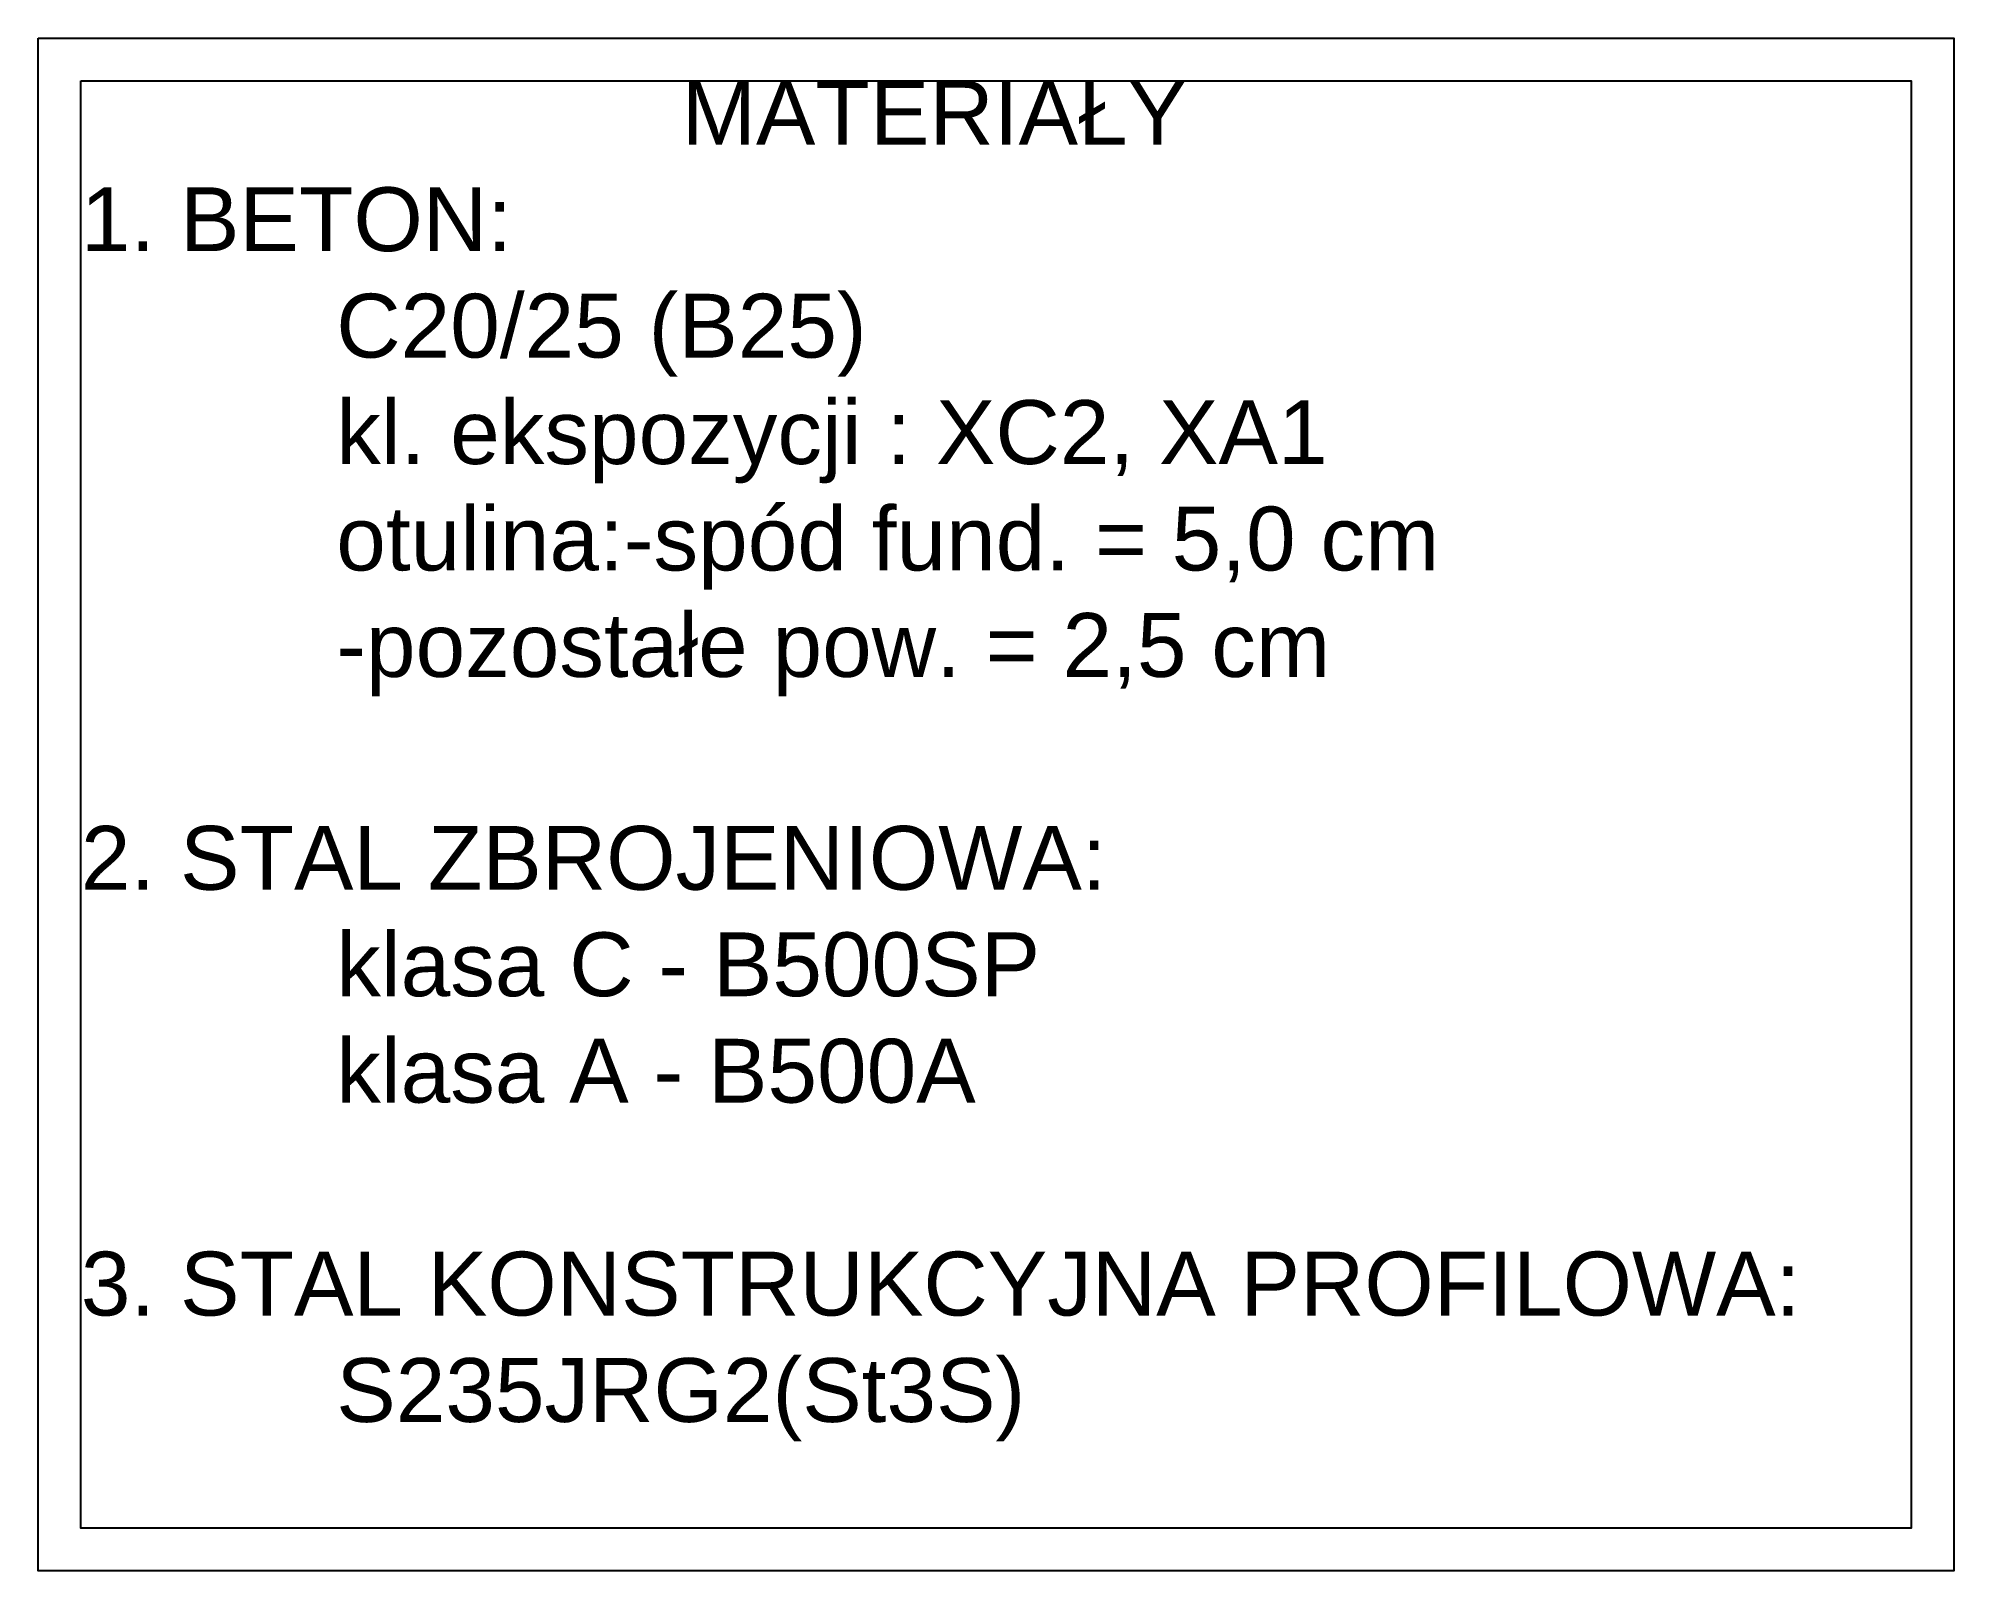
# Model space of a CAD drawing. Header units: millimetres. Extents: x -90 to 0, y 0 to 72.
import ezdxf

# ---------------------------------------------------------------- set-up
doc = ezdxf.new("R2010")
doc.units = ezdxf.units.MM
doc.header["$LTSCALE"] = 10
doc.header["$MEASUREMENT"] = 0
doc.layers.add('G-Opisy', color=2, linetype='Continuous', lineweight=18)
doc.styles.add('Arial-GG', font='arial.ttf')

msp = doc.modelspace()

# ---------------------------------------------------------------- linework, layer by layer
at = {"ltscale": 0.8}
for points in [[(-90, 72), (0, 72), (0, 0), (-90, 0)], [(-88, 70), (-2, 70), (-2, 2), (-88, 2)]]:
    msp.add_lwpolyline(points, close=True, dxfattribs=at)

# ---------------------------------------------------------------- texts
at = {"layer": 'G-Opisy', "insert": (-88, 70), "char_height": 3, "width": 86, "attachment_point": 1, "style": 'Arial-GG'}
msp.add_mtext('{\\W8.082;   }MATERIAŁY\\P1. BETON:\\P^IC20/25 (B25)\\P^Ikl. ekspozycji : XC2, XA1\\P^Iotulina:-spód fund. = 5,0 cm\\P^I-pozostałe pow. = 2,5 cm\\P{\\W5.1529; }\\P2. STAL ZBROJENIOWA:\\P{\\W4.9139; ^I}klasa C - B500SP\\P{\\W4.9139; ^I}klasa A - B500A\\P{\\W5.1529; }\\P3. STAL KONSTRUKCYJNA PROFILOWA:\\P{\\W4.9912; ^I}S235JRG2(St3S)', dxfattribs=at)

doc.saveas('drawing.dxf')
